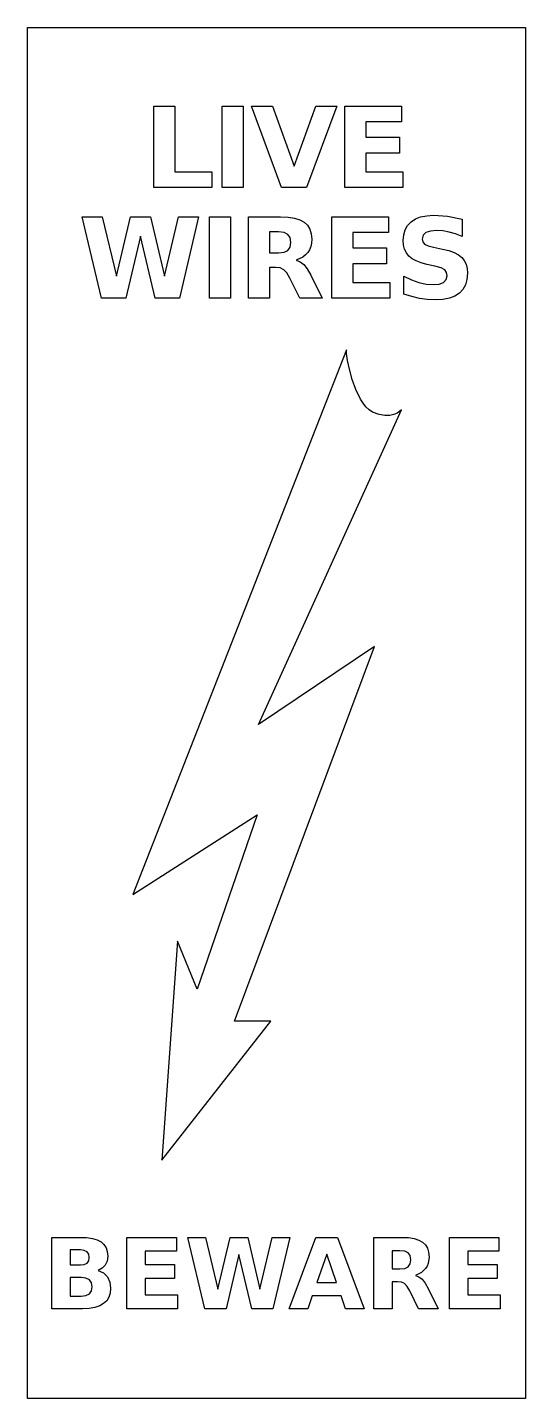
# Model space of a CAD drawing. Extents: x 0 to 81, y 0 to 222.
import ezdxf

# ---------------------------------------------------------------- set-up
doc = ezdxf.new("R2010")
doc.units = 0
doc.layers.get('0').update_dxf_attribs({"linetype": 'CONTINUOUS'})

msp = doc.modelspace()

# ---------------------------------------------------------------- linework, layer by layer
at = {"color": 7}
for points in [[(0.372635, 221.864826), (80.879667, 221.864826), (80.879667, 0.372644), (0.372635, 0.372644), (0.372635, 221.864826)], [(20.803443, 209.161054), (24.198929, 209.161054), (24.198929, 198.560082), (30.160874, 198.560082), (30.160874, 195.993623), (20.803443, 195.993623), (20.803443, 209.161054)], [(31.855266, 209.161054), (35.250752, 209.161054), (35.250752, 195.993623), (31.855266, 195.993623), (31.855266, 209.161054)], [(36.574727, 209.161054), (39.987852, 209.161054), (43.480352, 199.442026), (46.964033, 209.161054), (50.377158, 209.161054), (45.500005, 195.993623), (41.45188, 195.993623), (36.574727, 209.161054)], [(51.665855, 209.161054), (60.829258, 209.161054), (60.829258, 206.594596), (55.061341, 206.594596), (55.061341, 204.14279), (60.485299, 204.14279), (60.485299, 201.576332), (55.061341, 201.576332), (55.061341, 198.560082), (61.023286, 198.560082), (61.023286, 195.993623), (51.665855, 195.993623), (51.665855, 209.161054)], [(9.218574, 191.279453), (12.472949, 191.279453), (14.748366, 181.710355), (17.006143, 191.279453), (20.278157, 191.279453), (22.535935, 181.710355), (24.811352, 191.279453), (28.039268, 191.279453), (24.934824, 178.112022), (21.018991, 178.112022), (18.628921, 188.122092), (16.26531, 178.112022), (12.349477, 178.112022), (9.218574, 191.279453)], [(29.821855, 191.279453), (33.217341, 191.279453), (33.217341, 178.112022), (29.821855, 178.112022), (29.821855, 191.279453)], [(39.506663, 183.095008), (39.506663, 178.112022), (36.111177, 178.112022), (36.111177, 191.279453), (41.297011, 191.279453), (42.510781, 191.224876), (43.550372, 191.061163), (44.415781, 190.788313), (45.107011, 190.406328), (45.639478, 189.906369), (46.019815, 189.279636), (46.24802, 188.526127), (46.324094, 187.645842), (46.2844, 187.022413), (46.165335, 186.457416), (45.9669, 185.95085), (45.689094, 185.502717), (45.335758, 185.11135), (44.90195, 184.775108), (43.792913, 184.267994), (44.452159, 184.007817), (45.036455, 183.5448), (45.594276, 182.843652), (46.156524, 181.851467), (47.999788, 178.112022), (44.383816, 178.112022), (42.778677, 181.384036), (42.289192, 182.215266), (41.790899, 182.733411), (41.213221, 183.004606), (40.467983, 183.095008), (39.506663, 183.095008)], [(49.561885, 191.279453), (58.725288, 191.279453), (58.725288, 188.712994), (52.957372, 188.712994), (52.957372, 186.261189), (58.38133, 186.261189), (58.38133, 183.69473), (52.957372, 183.69473), (52.957372, 180.67848), (58.919316, 180.67848), (58.919316, 178.112022), (49.561885, 178.112022), (49.561885, 191.279453)], [(70.62378, 190.864939), (70.62378, 188.077994), (69.552209, 188.503525), (68.507113, 188.810008), (67.503895, 188.99521), (66.558016, 189.056953), (65.499679, 188.973161), (64.758849, 188.721814), (64.322283, 188.294064), (64.176766, 187.681119), (64.273775, 187.209273), (64.564822, 186.852092), (65.120442, 186.580887), (65.993572, 186.349383), (67.439961, 186.058342), (68.4586, 185.809189), (69.318494, 185.502712), (70.019642, 185.138911), (70.562044, 184.717786), (70.967181, 184.220587), (71.256567, 183.628581), (71.430202, 182.941768), (71.488086, 182.160147), (71.407051, 181.140398), (71.163962, 180.259556), (70.758821, 179.51762), (70.191627, 178.914592), (69.462364, 178.451571), (68.562228, 178.120843), (67.491218, 177.922405), (66.249336, 177.856258), (64.994765, 177.915792), (63.735794, 178.094383), (62.474611, 178.389835), (61.213433, 178.799939), (61.213433, 181.666258), (62.452562, 181.077558), (63.647599, 180.652022), (64.807352, 180.400668), (65.923016, 180.316883), (66.904173, 180.409487), (67.625169, 180.6873), (68.068339, 181.137089), (68.216072, 181.745633), (68.114641, 182.292436), (67.810377, 182.698133), (67.212853, 183.01563), (66.214058, 183.297855), (64.899961, 183.588897), (63.978326, 183.83198), (63.188985, 184.137903), (62.531937, 184.506667), (62.007183, 184.938272), (61.609755, 185.441528), (61.325879, 186.025264), (61.155554, 186.689479), (61.09878, 187.434175), (61.178153, 188.360762), (61.416278, 189.173802), (61.813153, 189.873296), (62.36878, 190.459244), (63.073231, 190.922259), (63.916589, 191.252986), (64.898855, 191.451425), (66.02003, 191.517578), (68.251349, 191.350008), (70.62378, 190.864939)], [(40.935413, 185.44098), (41.850425, 185.540195), (42.461177, 185.837855), (42.811743, 186.362607), (42.928608, 187.143133), (42.811743, 187.914828), (42.461177, 188.430772), (41.850425, 188.721807), (40.935413, 188.818828), (39.506663, 188.818828), (39.506663, 185.44098), (40.935413, 185.44098)], [(51.94184, 169.792698), (17.408021, 81.781749), (37.524809, 94.690023), (27.801695, 66.526517), (24.616537, 74.237954), (22.101939, 38.865934), (39.704129, 61.32968), (33.836731, 61.32968), (56.468117, 121.847686), (37.692449, 109.274695), (60.826754, 160.069584), (60.517669, 159.805027), (60.137205, 159.565682), (59.611366, 159.33616), (58.944081, 159.17736), (58.139278, 159.150184), (57.200887, 159.315532), (56.132837, 159.734304), (55.586657, 160.086691), (55.079522, 160.5653), (54.611186, 161.150976), (54.181405, 161.824564), (53.43652, 163.358863), (52.842905, 165.014962), (52.398593, 166.639628), (52.101622, 168.079629), (51.950026, 169.18173), (51.94184, 169.792698), (51.94184, 169.792698)], [(11.813459, 21.059318), (12.662323, 20.663817), (13.295126, 20.032955), (13.688685, 19.199515), (13.819883, 18.196306), (13.749459, 17.415922), (13.538204, 16.741647), (13.186117, 16.173483), (12.693199, 15.711427), (12.05654, 15.353551), (11.273262, 15.097925), (10.343364, 14.94455), (9.266845, 14.893425), (4.335673, 14.893425), (4.335673, 26.414928), (8.796107, 26.414928), (9.91314, 26.369582), (10.86426, 26.233567), (11.649468, 26.006882), (12.268763, 25.689526), (12.741424, 25.272319), (13.079042, 24.746114), (13.281615, 24.110909), (13.349145, 23.366705), (13.250745, 22.587282), (12.955577, 21.931342), (12.473257, 21.420085), (11.813459, 21.059318)], [(8.950447, 21.954493), (9.567803, 22.031657), (10.015395, 22.263173), (10.287414, 22.64516), (10.378095, 23.17378), (10.287414, 23.696602), (10.015395, 24.076671), (9.567803, 24.313962), (8.950447, 24.393068), (7.306723, 24.393068), (7.306723, 21.954493), (8.950447, 21.954493)], [(16.427836, 26.414928), (24.445814, 26.414928), (24.445814, 24.169274), (19.398887, 24.169274), (19.398887, 22.023945), (24.14485, 22.023945), (24.14485, 19.778294), (19.398887, 19.778294), (19.398887, 17.139076), (24.615588, 17.139076), (24.615588, 14.893425), (16.427836, 14.893425), (16.427836, 26.414928)], [(26.305217, 26.414928), (29.152796, 26.414928), (31.143784, 18.041967), (33.119339, 26.414928), (35.982351, 26.414928), (37.957907, 18.041967), (39.948897, 26.414928), (42.773323, 26.414928), (40.056935, 14.893425), (36.630582, 14.893425), (34.53927, 23.652234), (32.471112, 14.893425), (29.044756, 14.893425), (26.305217, 26.414928)], [(51.061005, 16.992453), (46.415362, 16.992453), (45.682244, 14.893425), (42.69576, 14.893425), (46.963268, 26.414928), (50.50538, 26.414928), (54.772887, 14.893425), (51.786403, 14.893425), (51.061005, 16.992453)], [(59.317808, 19.253539), (59.317808, 14.893425), (56.346756, 14.893425), (56.346756, 26.414928), (60.884362, 26.414928), (61.946411, 26.367171), (62.856052, 26.223921), (63.613286, 25.985178), (64.218112, 25.650941), (64.684021, 25.213478), (65.016815, 24.665086), (65.216495, 24.005766), (65.28306, 23.235516), (65.144146, 22.195643), (64.970515, 21.752399), (64.727435, 21.360282), (64.038684, 20.723625), (63.068276, 20.279899), (63.645116, 20.052244), (64.156376, 19.647106), (64.644469, 19.033599), (65.136437, 18.165439), (66.749292, 14.893425), (63.585316, 14.893425), (62.18082, 17.756437), (61.752521, 18.483762), (61.316514, 18.937139), (60.811045, 19.174435), (60.158963, 19.253539), (59.317808, 19.253539)], [(68.562395, 26.414928), (76.580371, 26.414928), (76.580371, 24.169274), (71.533444, 24.169274), (71.533444, 22.023945), (76.279409, 22.023945), (76.279409, 19.778294), (71.533444, 19.778294), (71.533444, 17.139076), (76.750147, 17.139076), (76.750147, 14.893425), (68.562395, 14.893425), (68.562395, 26.414928)], [(47.156195, 19.130066), (50.312453, 19.130066), (48.738183, 23.713971), (47.156195, 19.130066)], [(60.567965, 21.306262), (61.368599, 21.393075), (61.903006, 21.653528), (62.209753, 22.112686), (62.312008, 22.795648), (62.209753, 23.470879), (61.903006, 23.92233), (61.368599, 24.176985), (60.567965, 24.26188), (59.317808, 24.26188), (59.317808, 21.306262), (60.567965, 21.306262)], [(9.050768, 16.915282), (9.83404, 17.009814), (10.393529, 17.293415), (10.735001, 17.76801), (10.848832, 18.435534), (10.73693, 19.089548), (10.401246, 19.5545), (9.839828, 19.838097), (9.050768, 19.932636), (7.306723, 19.932636), (7.306723, 16.915282), (9.050768, 16.915282)]]:
    msp.add_lwpolyline(points, dxfattribs=at)

doc.saveas('drawing.dxf')
